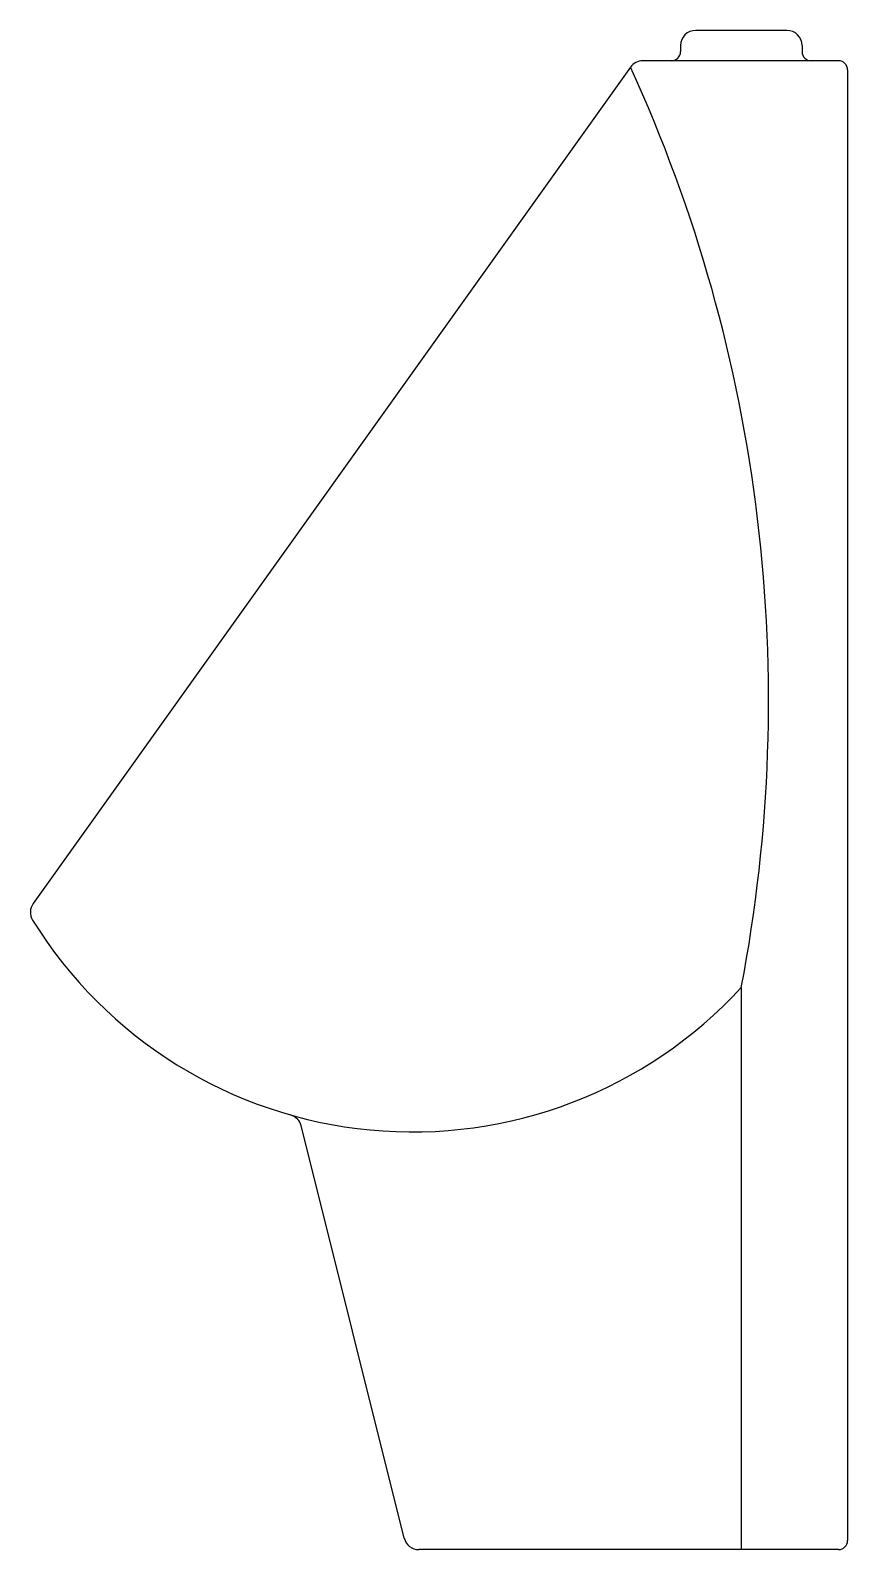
# Model space of a CAD drawing. Header units: millimetres. Extents: x -2966.666 to -2966.397, y 2966.577 to 2967.077.
import ezdxf

# ---------------------------------------------------------------- set-up
doc = ezdxf.new("R2010")
doc.units = ezdxf.units.MM
doc.header["$LTSCALE"] = 10
doc.layers.add('banheiro_louças', color=2, linetype='Continuous')

msp = doc.modelspace()

# ---------------------------------------------------------------- linework, layer by layer
at = {"layer": 'banheiro_louças'}
for p, q in [((-2966.417414087054, 2967.076884416725), (-2966.447414087053, 2967.076884416725)), ((-2966.452414087053, 2967.071884416725), (-2966.452414087053, 2967.069884416725)), ((-2966.412414087054, 2967.071884416725), (-2966.412414087054, 2967.069884416725)), ((-2966.400414087054, 2967.066884416725), (-2966.464840997576, 2967.066884416725)), ((-2966.468909664932, 2967.064790607694), (-2966.66550422773, 2966.789558219777)), ((-2966.397414087054, 2967.063884416725), (-2966.397414087054, 2966.579884416737)), ((-2966.432414087054, 2966.761884416732), (-2966.432414087054, 2966.576884416736)), ((-2966.54336091752, 2966.580671738612), (-2966.57741408705, 2966.716884416733)), ((-2966.400414087054, 2966.576884416736), (-2966.538510205019, 2966.576884416736))]:
    msp.add_line(p, q, dxfattribs=at)
for centre, radius, start, end in [((-2966.447414087053, 2967.071884416725), 0.004999999999881766, 90, 180), ((-2966.417414087054, 2967.071884416725), 0.004999999999881766, 0, 90), ((-2966.464840997576, 2967.061884416725), 0.004999999999881766, 90, 144.4623222080256), ((-2966.455414087053, 2967.069884416725), 0.002999999999929059, 270, 0), ((-2966.409414087054, 2967.069884416725), 0.002999999999929059, 180, 270), ((-2966.400414087054, 2967.063884416725), 0.002999999999929059, 0, 90), ((-2966.924560210011, 2966.856239988056), 0.5011095490830785, 349.1468000558494, 24.59350378783985), ((-2966.661435560374, 2966.786652028808), 0.004999999999881766, 144.4623222080256, 211.7427952589339), ((-2966.540660412559, 2966.861368956957), 0.1470185047165696, 211.7427952589339, 317.4152209357592), ((-2966.582125575486, 2966.71511484235), 0.004999999999881766, 14.03624346160719, 74.17119751913452), ((-2966.538510205019, 2966.581884416737), 0.004999999999881766, 194.0362434616072, 270), ((-2966.400414087054, 2966.579884416737), 0.002999999999929059, 270, 0)]:
    msp.add_arc(centre, radius, start, end, dxfattribs=at)

doc.saveas('drawing.dxf')
